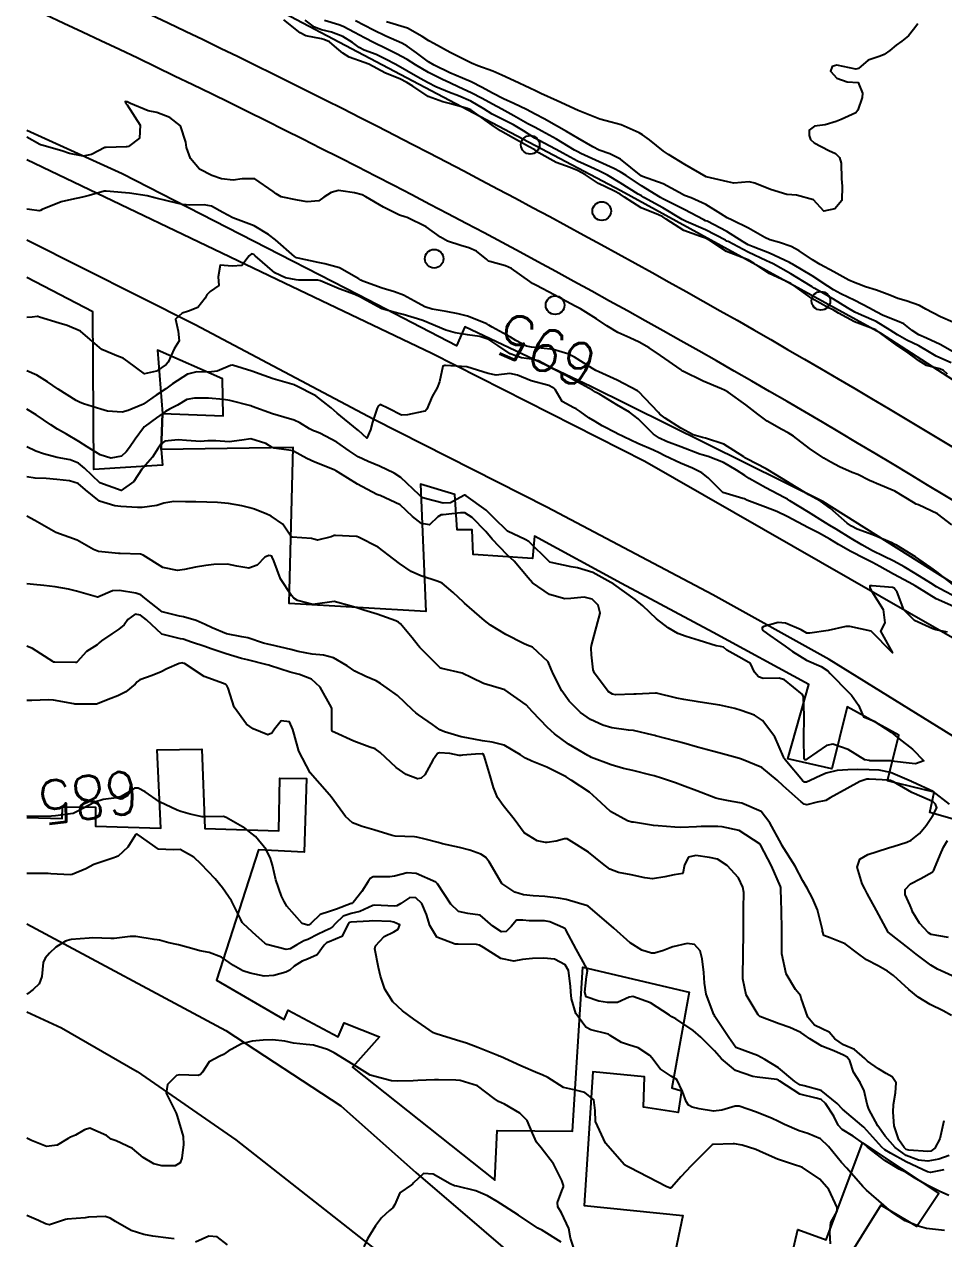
# Model space of a CAD drawing. Header units: metres. Extents: x 286371 to 293043, y 7462578 to 7466404.
# Drawn here: x 286381.7 to 286467.2, y 7466072.3 to 7466185.3 of the extents above; entities that cross this region are included whole.
import ezdxf
from ezdxf.enums import TextEntityAlignment as Align

# ---------------------------------------------------------------- set-up
doc = ezdxf.new("R2010")
doc.units = ezdxf.units.M
doc.header["$MEASUREMENT"] = 0
for name, color, linetype in [('Cotas', 45, 'Continuous'), ('Curvas de Nivel 1m', 11, 'Continuous'), ('Curvas de Nivel 5m', 15, 'Continuous'), ('Divisas', 45, 'Continuous'), ('Edificações', 30, 'Continuous'), ('Linha Férrea', 20, 'Continuous'), ('Postes', 20, 'Continuous'), ('Vias primárias', 230, 'Continuous')]:
    doc.layers.add(name, color=color, linetype=linetype)
doc.styles.add('Style-STANDARD', font='STANDARD.shx')

msp = doc.modelspace()

# ---------------------------------------------------------------- linework, layer by layer
at = {"layer": 'Curvas de Nivel 1m', "flags": 128}
for points, elevation in [([(286467.56, 7466152.74), (286467.17, 7466153.08), (286466.83, 7466153.21), (286465.61, 7466153.54), (286464.84, 7466154), (286463.77, 7466154.8), (286462.87, 7466155.4), (286460.89, 7466156.84), (286458.9, 7466157.58), (286457.42, 7466158.39), (286456.92, 7466158.7), (286456.49, 7466158.91), (286454.94, 7466159.76), (286453.26, 7466160.96), (286452.96, 7466161.17), (286452.58, 7466161.35), (286450.97, 7466162.08), (286449.57, 7466163.02), (286448.99, 7466163.36), (286448.44, 7466163.58), (286447, 7466164.14), (286445.52, 7466165.08), (286445.02, 7466165.37), (286444.57, 7466165.54), (286443.03, 7466166.09), (286441.38, 7466167.14), (286441.05, 7466167.36), (286440.66, 7466167.54), (286439.06, 7466168.2), (286437.5, 7466169.2), (286437.08, 7466169.48), (286436.5, 7466169.79), (286435.09, 7466170.46), (286433.88, 7466171.25), (286433.12, 7466171.68), (286432.45, 7466171.94), (286431.13, 7466172.41), (286429.54, 7466173.32), (286429.15, 7466173.58), (286428.58, 7466173.91), (286427.16, 7466174.66), (286425.96, 7466175.37), (286425.18, 7466175.88), (286423.55, 7466177.06), (286423.2, 7466177.31), (286422.88, 7466177.42), (286421.21, 7466177.89), (286420.61, 7466178.06), (286419.22, 7466178.56), (286417.79, 7466179.5), (286417.24, 7466179.86), (286416.58, 7466180.18), (286415.25, 7466180.72), (286413.71, 7466181.56), (286413.27, 7466181.72), (286411.88, 7466182.2), (286411.28, 7466182.58), (286410.73, 7466183.05), (286410.06, 7466183.62), (286409.52, 7466183.85), (286409.3, 7466183.9), (286407.84, 7466184.19), (286407.31, 7466184.47), (286405.81, 7466185.69)], 697), ([(286467.88, 7466153.77), (286466.85, 7466154.23), (286466.49, 7466154.39), (286465.88, 7466154.76), (286464.87, 7466155.36), (286463.78, 7466155.9), (286462.89, 7466156.38), (286462.21, 7466156.82), (286460.91, 7466157.62), (286459.56, 7466158.22), (286458.92, 7466158.49), (286458.24, 7466158.88), (286456.94, 7466159.69), (286455.16, 7466160.72), (286454.95, 7466160.84), (286454.8, 7466160.94), (286452.97, 7466162.06), (286451.32, 7466162.99), (286450.99, 7466163.15), (286450.71, 7466163.27), (286449, 7466164.08), (286447.13, 7466165.05), (286447.01, 7466165.11), (286446.88, 7466165.19), (286445.03, 7466166.14), (286443.22, 7466166.93), (286443.04, 7466167.01), (286442.86, 7466167.12), (286441.06, 7466168.18), (286439.29, 7466169.17), (286439.08, 7466169.3), (286438.77, 7466169.48), (286437.09, 7466170.51), (286435.92, 7466171.22), (286435.11, 7466171.65), (286434.38, 7466171.98), (286433.13, 7466172.55), (286431.76, 7466173.29), (286431.15, 7466173.63), (286430.49, 7466173.97), (286429.16, 7466174.66), (286428.09, 7466175.34), (286427.18, 7466175.9), (286426.13, 7466176.43), (286425.2, 7466176.91), (286424.42, 7466177.4), (286423.21, 7466178.11), (286422.04, 7466178.62), (286421.23, 7466178.91), (286419.95, 7466179.46), (286419.24, 7466179.82), (286418.5, 7466180.23), (286417.26, 7466180.94), (286416.23, 7466181.52), (286415.27, 7466182.03), (286414.38, 7466182.44), (286413.28, 7466182.86), (286412.8, 7466183.09), (286412.2, 7466183.58), (286411.3, 7466184.14), (286410.23, 7466184.54), (286409.31, 7466184.76), (286408.67, 7466184.99), (286407.79, 7466185.66)], 698), ([(286468.24, 7466154.72), (286466.87, 7466155.49), (286465.59, 7466156.06), (286464.89, 7466156.38), (286464.26, 7466156.79), (286463.5, 7466157.4), (286462.91, 7466157.66), (286461.56, 7466158.19), (286460.92, 7466158.52), (286460.29, 7466158.85), (286458.93, 7466159.57), (286457.62, 7466160.21), (286456.95, 7466160.58), (286456.43, 7466160.91), (286454.97, 7466161.88), (286453.12, 7466162.96), (286452.99, 7466163.03), (286452.84, 7466163.11), (286451, 7466163.99), (286449.47, 7466164.56), (286449.01, 7466164.75), (286448.53, 7466165.03), (286447.03, 7466165.99), (286445.18, 7466166.94), (286445.04, 7466167), (286444.89, 7466167.09), (286443.06, 7466168.05), (286441.31, 7466168.9), (286441.07, 7466169.02), (286440.86, 7466169.15), (286439.09, 7466170.23), (286437.64, 7466171.2), (286437.11, 7466171.53), (286436.49, 7466171.84), (286435.13, 7466172.47), (286433.42, 7466173.26), (286433.15, 7466173.4), (286432.84, 7466173.57), (286431.16, 7466174.57), (286429.81, 7466175.31), (286429.18, 7466175.65), (286428.51, 7466176.01), (286427.19, 7466176.74), (286426.08, 7466177.37), (286425.21, 7466177.85), (286424.27, 7466178.35), (286423.23, 7466178.89), (286422.09, 7466179.43), (286421.24, 7466179.83), (286420.56, 7466180.14), (286419.25, 7466180.77), (286418.06, 7466181.49), (286417.27, 7466181.99), (286416.29, 7466182.51), (286415.29, 7466183), (286414.2, 7466183.55), (286413.3, 7466184.01), (286412.39, 7466184.49), (286411.32, 7466185.06), (286410.93, 7466185.22), (286409.58, 7466185.62)], 699), ([(286464.79, 7466185.32), (286464.39, 7466184.79), (286463.92, 7466184.18), (286463.3, 7466183.68), (286462.78, 7466183.32), (286462.18, 7466182.82), (286461.66, 7466182.45), (286461.28, 7466182.29), (286460.18, 7466181.94), (286459.26, 7466181.14), (286459.02, 7466181.1), (286457.26, 7466181.45), (286456.83, 7466181.33), (286456.67, 7466180.9), (286457.24, 7466180.25), (286458.22, 7466179.9), (286459.24, 7466179.85), (286459.65, 7466178.86), (286459.61, 7466178.46), (286459.2, 7466177.28), (286459.03, 7466177.04), (286458.69, 7466176.87), (286457.65, 7466176.42), (286457.18, 7466176.23), (286456.18, 7466175.91), (286455.18, 7466175.79), (286454.68, 7466175.43), (286454.67, 7466174.93), (286454.79, 7466174.56), (286455.15, 7466174.23), (286456.52, 7466173.52), (286457.14, 7466173.25), (286457.51, 7466172.89), (286457.67, 7466172.34), (286457.69, 7466170.89), (286457.75, 7466170.22), (286457.73, 7466168.88), (286457.06, 7466168.09), (286456.04, 7466167.9), (286455.07, 7466168.93), (286453.5, 7466169.38), (286453.08, 7466169.4), (286452.6, 7466169.45), (286451.09, 7466169.89), (286449.61, 7466170.5), (286449.1, 7466170.6), (286447.66, 7466170.48), (286447.1, 7466170.6), (286445.1, 7466171.08), (286443.12, 7466172.23), (286441.59, 7466173.14), (286441.14, 7466173.46), (286439.81, 7466174.52), (286439.17, 7466174.99), (286438.87, 7466175.18), (286437.18, 7466175.9), (286436.26, 7466176.15), (286435.19, 7466176.44), (286433.2, 7466177.26), (286431.22, 7466178.16), (286429.7, 7466178.84), (286429.23, 7466179.08), (286428.69, 7466179.33), (286427.24, 7466180), (286426.08, 7466180.54), (286425.26, 7466180.89), (286423.84, 7466181.41), (286423.27, 7466181.64), (286422.84, 7466181.85), (286421.28, 7466182.63), (286419.75, 7466183.47), (286419.3, 7466183.71), (286418.67, 7466184.12), (286417.31, 7466184.89), (286415.36, 7466185.49)], 701), ([(286467.95, 7466138.73), (286466.63, 7466139.75), (286464.85, 7466140.57), (286464.64, 7466140.65), (286464.4, 7466140.79), (286462.66, 7466141.84), (286460.94, 7466142.57), (286460.67, 7466142.67), (286460.28, 7466142.85), (286459.21, 7466143.4), (286458.68, 7466143.58), (286457.49, 7466144.1), (286456.7, 7466144.53), (286456.03, 7466144.91), (286454.72, 7466145.81), (286453.23, 7466146.96), (286452.74, 7466147.28), (286452.13, 7466147.59), (286450.76, 7466148.36), (286449.9, 7466149.01), (286448.79, 7466149.88), (286447.13, 7466151.05), (286446.81, 7466151.24), (286446.52, 7466151.35), (286444.82, 7466152.06), (286442.92, 7466153.02), (286442.83, 7466153.07), (286442.77, 7466153.12), (286440.85, 7466154.46), (286439.79, 7466155.16), (286438.87, 7466155.7), (286437.98, 7466156.09), (286436.88, 7466156.59), (286435.85, 7466157.22), (286434.9, 7466157.87), (286433.39, 7466158.79), (286432.92, 7466159.04), (286432.49, 7466159.27), (286430.94, 7466160.11), (286429.31, 7466160.96), (286428.95, 7466161.15), (286428.69, 7466161.33), (286426.97, 7466162.54), (286426.42, 7466162.81), (286424.98, 7466163.2), (286424.85, 7466163.25), (286424.69, 7466163.39), (286423.74, 7466164.15), (286423.01, 7466164.48), (286422.27, 7466164.69), (286421.02, 7466165.09), (286420.38, 7466165.46), (286419.04, 7466166.44), (286417.27, 7466167.29), (286417.05, 7466167.36), (286416.57, 7466167.52), (286415.06, 7466168.26), (286413.43, 7466169.22), (286413.08, 7466169.4), (286412.37, 7466169.59), (286411.09, 7466169.79), (286410.89, 7466169.81), (286410.19, 7466169.62), (286409.51, 7466169.19), (286409.07, 7466168.86), (286407.97, 7466168.75), (286407.07, 7466168.9), (286405.54, 7466169.23), (286405.08, 7466169.49), (286404.82, 7466169.7), (286403.1, 7466170.88), (286401.94, 7466170.9), (286401.1, 7466170.76), (286400, 7466170.88), (286399.11, 7466171.19), (286397.96, 7466171.8), (286397.13, 7466172.78), (286396.75, 7466173.82), (286396.68, 7466174.3), (286396.2, 7466175.83), (286395.19, 7466176.61), (286393.99, 7466177.07), (286393.19, 7466177.2), (286391.55, 7466177.9), (286391.22, 7466178.05), (286391.04, 7466178.08), (286391.1, 7466177.91), (286391.21, 7466177.76), (286392.42, 7466175.89), (286392.36, 7466174.68), (286391.36, 7466173.9), (286391.18, 7466173.86), (286391.14, 7466173.86), (286389.26, 7466173.81), (286389.14, 7466173.79), (286387.92, 7466173.17), (286387.13, 7466172.99), (286385.86, 7466173.26), (286385.14, 7466173.5), (286383.28, 7466174.02), (286383.15, 7466174.06), (286383.09, 7466174.09), (286381.9, 7466174.77)], 696), ([(286468.51, 7466131.89), (286466.87, 7466132.75), (286466.53, 7466132.96), (286466.01, 7466133.29), (286464.54, 7466134.18), (286463.53, 7466134.8), (286462.56, 7466135.35), (286461.6, 7466135.8), (286460.58, 7466136.3), (286459.57, 7466136.86), (286458.59, 7466137.45), (286457.19, 7466138.31), (286456.61, 7466138.66), (286456.2, 7466138.91), (286454.63, 7466139.9), (286452.88, 7466140.96), (286452.65, 7466141.1), (286452.35, 7466141.27), (286450.66, 7466142.16), (286449.11, 7466143.02), (286448.68, 7466143.29), (286447.93, 7466143.79), (286446.7, 7466144.5), (286445.28, 7466145.08), (286444.72, 7466145.23), (286444.51, 7466145.29), (286442.73, 7466145.96), (286441.41, 7466146.46), (286440.74, 7466146.76), (286440.2, 7466147.15), (286438.76, 7466148.56), (286437.95, 7466149.19), (286436.78, 7466149.89), (286435.17, 7466150.86), (286434.8, 7466151.06), (286434.7, 7466151.13), (286434.52, 7466151.24), (286432.82, 7466152.18), (286432.11, 7466152.56), (286430.83, 7466153.23), (286430.7, 7466153.31), (286429.49, 7466153.97), (286428.85, 7466154.13), (286427.93, 7466154.26), (286426.85, 7466154.62), (286425.7, 7466155.38), (286424.87, 7466155.96), (286424.05, 7466156.23), (286422.88, 7466156.37), (286421.75, 7466156.58), (286420.88, 7466156.83), (286419.32, 7466157.48), (286418.9, 7466157.66), (286418.63, 7466157.76), (286416.91, 7466158.28), (286415.93, 7466158.51), (286414.92, 7466158.81), (286413.49, 7466159.57), (286412.94, 7466159.88), (286412.4, 7466160.13), (286410.95, 7466160.67), (286409.2, 7466161.4), (286408.96, 7466161.46), (286407.16, 7466161.47), (286406.96, 7466161.49), (286405.95, 7466161.68), (286404.97, 7466162.15), (286403.13, 7466163.72), (286403, 7466163.84), (286402.79, 7466163.93), (286402.59, 7466163.73), (286401.9, 7466162.82), (286400.98, 7466162.78), (286399.89, 7466162.86), (286399.68, 7466161.77), (286399.76, 7466160.96), (286398.94, 7466160.41), (286398.64, 7466160.09), (286398.48, 7466159.79), (286397.8, 7466158.92), (286396.92, 7466158.57), (286396.34, 7466158.4), (286395.72, 7466157.83), (286395.98, 7466156.73), (286396.06, 7466155.83), (286395.61, 7466155.09), (286395.03, 7466153.84), (286394.84, 7466153.62), (286393.96, 7466152.99), (286392.83, 7466152.77), (286391.29, 7466153.91), (286390.85, 7466154.21), (286390.41, 7466154.36), (286388.86, 7466155.03), (286387.79, 7466155.96), (286386.89, 7466156.71), (286385.63, 7466157.25), (286384.9, 7466157.47), (286383.06, 7466158.03), (286382.9, 7466158.08), (286382.86, 7466158.08), (286382.38, 7466158.04), (286381.9, 7466158)], 694), ([(286468.12, 7466131.11), (286466.51, 7466131.83), (286464.93, 7466132.78), (286464.53, 7466133.03), (286463.99, 7466133.34), (286462.54, 7466134.12), (286461.25, 7466134.83), (286460.56, 7466135.21), (286459.84, 7466135.58), (286458.57, 7466136.23), (286457.42, 7466136.89), (286456.59, 7466137.39), (286455.55, 7466137.97), (286454.61, 7466138.44), (286453.64, 7466138.95), (286452.62, 7466139.49), (286451.66, 7466139.94), (286450.63, 7466140.36), (286448.88, 7466141.02), (286448.65, 7466141.12), (286448.52, 7466141.15), (286446.65, 7466141.73), (286445.29, 7466143.08), (286444.69, 7466143.56), (286443.81, 7466143.98), (286442.7, 7466144.44), (286441.25, 7466145.14), (286440.72, 7466145.42), (286440.2, 7466145.67), (286438.73, 7466146.28), (286436.8, 7466147.2), (286436.74, 7466147.23), (286435.43, 7466147.91), (286434.76, 7466148.31), (286434.18, 7466148.66), (286433.38, 7466149.26), (286433.01, 7466149.5), (286432.78, 7466149.6), (286431.69, 7466150.18), (286431.05, 7466151.3), (286430.92, 7466151.42), (286430.81, 7466151.48), (286430.45, 7466151.67), (286428.82, 7466152.12), (286427.54, 7466152.64), (286426.83, 7466152.8), (286425.57, 7466152.64), (286424.82, 7466152.78), (286422.83, 7466153.42), (286420.84, 7466153.52), (286420.77, 7466153.52), (286420.61, 7466153.46), (286420.27, 7466152), (286420.07, 7466151.47), (286419.61, 7466150.65), (286419.12, 7466149.48), (286418.96, 7466149.29), (286418.77, 7466149.25), (286417.32, 7466148.95), (286416.76, 7466148.9), (286415.55, 7466149.53), (286414.78, 7466149.92), (286414.58, 7466149.75), (286414.49, 7466149.55), (286414.06, 7466148.25), (286413.86, 7466147.56), (286413.52, 7466146.77), (286412.74, 7466147.48), (286412.63, 7466147.58), (286410.77, 7466149.11), (286410.19, 7466149.61), (286408.79, 7466150.7), (286406.9, 7466151.66), (286406.8, 7466151.7), (286406.75, 7466151.72), (286404.82, 7466152.28), (286403.94, 7466152.6), (286402.83, 7466153.02), (286401.03, 7466153.56), (286400.84, 7466153.53), (286399.6, 7466153), (286398.83, 7466152.9), (286397.71, 7466152.93), (286396.83, 7466152.73), (286395.44, 7466151.84), (286394.81, 7466151.37), (286393.91, 7466150.76), (286392.79, 7466149.96), (286392.74, 7466149.93), (286392.6, 7466149.89), (286391.32, 7466149.36), (286390.77, 7466149.19), (286389.41, 7466149.3), (286388.78, 7466149.46), (286387.17, 7466149.97), (286386.79, 7466150.13), (286386.48, 7466150.29), (286384.8, 7466151.34), (286383.8, 7466152.02), (286382.82, 7466152.62), (286381.9, 7466153.05)], 693), ([(286467.54, 7466128.74), (286466.47, 7466128.96), (286466.2, 7466129.03), (286464.48, 7466129.83), (286463.5, 7466130.8), (286462.87, 7466132.45), (286462.6, 7466132.81), (286462.52, 7466132.87), (286462.44, 7466132.9), (286460.53, 7466133.03), (286460.32, 7466133.05), (286460.31, 7466132.85), (286460.52, 7466132.51), (286461.58, 7466130.83), (286461.71, 7466129.59), (286461.32, 7466128.83), (286462.43, 7466126.81), (286460.46, 7466128.84), (286458.47, 7466129.26), (286458.1, 7466129.25), (286456.46, 7466128.9), (286454.74, 7466128.65), (286454.46, 7466128.63), (286453.92, 7466128.94), (286452.47, 7466129.58), (286451.81, 7466129.64), (286450.47, 7466129.25), (286450.3, 7466129.16), (286450.31, 7466129), (286450.37, 7466128.9), (286450.46, 7466128.83), (286451.01, 7466128.43), (286452.44, 7466127.44), (286453.14, 7466126.95), (286454.42, 7466126.13), (286455.79, 7466125.54), (286456.41, 7466125.13), (286456.64, 7466124.9), (286458.38, 7466123.13), (286458.63, 7466122.87), (286459.28, 7466121.94), (286459.75, 7466120.85), (286460.34, 7466120.61), (286460.72, 7466120.46), (286462.32, 7466119.44), (286463.06, 7466118.8), (286464.29, 7466117.84), (286465.34, 7466116.77), (286464.57, 7466116.48), (286464.27, 7466116.51), (286462.33, 7466116.75), (286462.27, 7466116.76), (286460.33, 7466116.78), (286460.27, 7466116.79), (286459.86, 7466116.85), (286458.3, 7466117.82), (286456.88, 7466118.33), (286456.3, 7466118.19), (286454.48, 7466116.94), (286454.36, 7466116.87), (286454.28, 7466116.87), (286454.23, 7466116.95), (286454.17, 7466118.8), (286454.17, 7466118.94), (286454.21, 7466120.81), (286454.22, 7466120.94), (286454.14, 7466122.71), (286454.05, 7466122.94), (286452.39, 7466124.29), (286451.88, 7466124.46), (286450.4, 7466124.44), (286449.96, 7466124.57), (286449.6, 7466125.01), (286449.23, 7466125.83), (286448.42, 7466126.3), (286447.03, 7466127.06), (286446.72, 7466127.34), (286446.44, 7466127.4), (286446.04, 7466127.47), (286444.45, 7466127.97), (286443.25, 7466128.32), (286442.46, 7466128.62), (286441.56, 7466129.14), (286440.48, 7466129.97), (286439.21, 7466131.17), (286438.5, 7466131.77), (286436.52, 7466133.21), (286434.54, 7466134.28), (286433.11, 7466134.71), (286432.55, 7466134.81), (286430.67, 7466135.2), (286430.56, 7466135.23), (286430.48, 7466135.31), (286428.59, 7466137.15), (286428.26, 7466137.34), (286426.61, 7466138.13), (286425.35, 7466139.38), (286424.63, 7466140.08), (286422.76, 7466141.42), (286422.65, 7466141.48), (286422.6, 7466141.48), (286422.54, 7466141.43), (286421.32, 7466140.77), (286420.64, 7466140.74), (286418.96, 7466141.17), (286418.65, 7466141.27), (286418.38, 7466141.49), (286416.68, 7466143.11), (286416.06, 7466143.52), (286414.69, 7466144.16), (286413.65, 7466144.61), (286412.71, 7466145.04), (286411.88, 7466145.59), (286410.73, 7466146.4), (286409.14, 7466147.23), (286408.74, 7466147.38), (286408.56, 7466147.45), (286408.18, 7466147.64), (286407.29, 7466148.2), (286406.76, 7466148.44), (286405.81, 7466148.73), (286404.76, 7466149.04), (286402.87, 7466149.72), (286402.78, 7466149.76), (286402.73, 7466149.78), (286400.79, 7466150.27), (286400.18, 7466150.38), (286398.79, 7466150.49), (286397.49, 7466150.5), (286396.79, 7466150.37), (286395.9, 7466149.84), (286395.17, 7466149.46), (286394.78, 7466149.26), (286393.95, 7466148.68), (286392.89, 7466147.88), (286392.82, 7466147.82), (286392.75, 7466147.74), (286391.96, 7466146.67), (286391.43, 7466145.9), (286391.14, 7466145.49), (286390.71, 7466145.09), (286389.71, 7466144.93), (286388.71, 7466145.22), (286387.51, 7466145.96), (286386.73, 7466146.48), (286385.59, 7466147.14), (286384.75, 7466147.62), (286384.11, 7466148.01), (286382.77, 7466148.93), (286381.9, 7466149.48)], 692), ([(286467.75, 7466112.73), (286466.23, 7466113.93), (286464.34, 7466114.78), (286464.24, 7466114.81), (286464.19, 7466114.84), (286462.26, 7466115.69), (286461.2, 7466115.89), (286460.26, 7466115.93), (286459.17, 7466115.95), (286458.27, 7466115.93), (286457.27, 7466115.88), (286456.26, 7466115.62), (286455.77, 7466115.41), (286454.77, 7466114.94), (286454.42, 7466114.77), (286454.25, 7466114.79), (286454.05, 7466114.95), (286452.59, 7466116.66), (286452.34, 7466116.97), (286452.32, 7466117.01), (286452.29, 7466117.14), (286451.48, 7466118.99), (286450.34, 7466120.52), (286449.6, 7466121.02), (286448.35, 7466121.46), (286447.75, 7466121.65), (286446.36, 7466121.94), (286445.34, 7466122.1), (286444.36, 7466122.25), (286443.02, 7466122.46), (286442.37, 7466122.6), (286440.47, 7466123.05), (286440.37, 7466123.06), (286438.57, 7466122.98), (286438.37, 7466122.98), (286436.66, 7466122.92), (286436.37, 7466122.96), (286435.97, 7466123.22), (286434.72, 7466124.92), (286434.59, 7466125.24), (286434.42, 7466126.63), (286434.39, 7466127.25), (286434.39, 7466127.29), (286434.44, 7466127.48), (286434.8, 7466128.9), (286434.89, 7466129.24), (286435.22, 7466130.5), (286435.05, 7466131.24), (286434.5, 7466131.8), (286433.76, 7466132), (286432.5, 7466131.87), (286431.95, 7466131.84), (286430.51, 7466132.23), (286428.93, 7466133.33), (286428.54, 7466133.78), (286427.22, 7466135.35), (286426.57, 7466135.94), (286425.19, 7466137.39), (286424.6, 7466138.09), (286423.33, 7466139.41), (286422.63, 7466139.82), (286422.23, 7466139.83), (286420.63, 7466139.65), (286420.45, 7466139.64), (286420.13, 7466139.46), (286419.35, 7466138.73), (286418.61, 7466138.83), (286417.76, 7466139.5), (286416.64, 7466140.59), (286414.76, 7466141.43), (286414.65, 7466141.46), (286414.45, 7466141.55), (286412.67, 7466142.49), (286410.87, 7466143.6), (286410.69, 7466143.72), (286410.47, 7466143.83), (286408.7, 7466144.55), (286407.95, 7466144.89), (286406.71, 7466145.58), (286406.65, 7466145.6), (286406.28, 7466145.67), (286404.88, 7466145.86), (286404.72, 7466145.92), (286404.14, 7466146.28), (286402.73, 7466146.72), (286401.88, 7466146.58), (286400.72, 7466146.43), (286399.46, 7466146.52), (286398.73, 7466146.52), (286398.06, 7466146.48), (286396.73, 7466146.55), (286395.96, 7466146.62), (286394.73, 7466146.5), (286394.36, 7466146.23), (286394.11, 7466145.86), (286393.57, 7466145.01), (286392.7, 7466144.02), (286392.64, 7466143.95), (286392.6, 7466143.89), (286391.83, 7466142.74), (286390.66, 7466141.91), (286388.67, 7466142.62), (286387.27, 7466143.97), (286386.7, 7466144.46), (286385.92, 7466144.77), (286384.71, 7466144.99), (286383.43, 7466145.31), (286382.72, 7466145.56), (286381.9, 7466145.96)], 691), ([(286467.92, 7466093.07), (286467.14, 7466093.53), (286465.93, 7466094.11), (286464.82, 7466094.78), (286463.95, 7466095.49), (286462.53, 7466096.82), (286461.98, 7466097.22), (286461.11, 7466097.71), (286460, 7466098.27), (286459.17, 7466098.87), (286458.02, 7466099.74), (286456.62, 7466100.31), (286456.03, 7466100.54), (286455.93, 7466100.92), (286455.91, 7466101.05), (286455.44, 7466102.92), (286455, 7466104.01), (286454.49, 7466104.94), (286454.1, 7466105.62), (286453.37, 7466106.96), (286452.15, 7466108.94), (286452.13, 7466108.97), (286452.1, 7466109.03), (286451.01, 7466110.99), (286450.21, 7466112.06), (286448.41, 7466112.84), (286448.22, 7466112.87), (286447.18, 7466113.05), (286446.23, 7466113.23), (286445.99, 7466113.3), (286444.24, 7466113.97), (286442.89, 7466114.47), (286442.25, 7466114.71), (286441.02, 7466115.14), (286440.26, 7466115.36), (286439.99, 7466115.43), (286438.26, 7466115.86), (286437.4, 7466116.07), (286436.27, 7466116.39), (286434.44, 7466117.08), (286434.28, 7466117.16), (286434.1, 7466117.25), (286432.3, 7466118.33), (286430.98, 7466119.29), (286430.32, 7466119.86), (286428.94, 7466121.33), (286428.35, 7466121.99), (286426.37, 7466123.36), (286424.38, 7466123.97), (286423.3, 7466124.5), (286422.4, 7466124.91), (286420.5, 7466125.35), (286420.4, 7466125.38), (286420.31, 7466125.46), (286418.44, 7466127.31), (286418.29, 7466127.49), (286417.74, 7466128.21), (286416.66, 7466129.51), (286416.48, 7466129.65), (286416.22, 7466129.78), (286414.49, 7466130.4), (286413.26, 7466130.79), (286412.5, 7466131.02), (286412.06, 7466131.15), (286410.5, 7466131.6), (286408.5, 7466131.31), (286407.07, 7466131.67), (286406.73, 7466131.9), (286406.51, 7466132.13), (286405.48, 7466133.69), (286404.88, 7466135.38), (286404.72, 7466135.7), (286404.65, 7466135.79), (286404.57, 7466135.83), (286404.42, 7466135.86), (286404.04, 7466135.71), (286403.33, 7466134.95), (286402.55, 7466134.69), (286401.43, 7466134.87), (286400.55, 7466135.05), (286399.3, 7466135.03), (286398.55, 7466134.94), (286397.57, 7466134.79), (286396.55, 7466134.57), (286395.9, 7466134.48), (286394.55, 7466134.74), (286392.7, 7466135.88), (286392.57, 7466135.96), (286392.47, 7466135.98), (286390.57, 7466136.05), (286390.43, 7466136.05), (286388.57, 7466136.24), (286388.09, 7466136.43), (286386.58, 7466137.3), (286384.6, 7466138), (286382.62, 7466139.12), (286381.9, 7466139.53)], 689), ([(286467.22, 7466083.29), (286467.08, 7466082.74), (286466.85, 7466081.63), (286466.38, 7466080.75), (286466, 7466080.48), (286465.72, 7466080.43), (286463.96, 7466080.56), (286463.72, 7466080.63), (286463.51, 7466080.8), (286463.03, 7466081.51), (286462.59, 7466082.81), (286462.48, 7466084.11), (286462.54, 7466084.81), (286462.72, 7466085.9), (286462.76, 7466086.81), (286462.4, 7466087.38), (286461.84, 7466087.7), (286461.12, 7466088.12), (286460.12, 7466088.85), (286459.97, 7466088.96), (286459.86, 7466089.08), (286458.91, 7466089.91), (286457.88, 7466090.36), (286457.06, 7466090.9), (286456.53, 7466091.54), (286455.9, 7466091.86), (286455.18, 7466092.2), (286454.55, 7466092.93), (286453.94, 7466094.7), (286453.86, 7466094.95), (286453.42, 7466095.49), (286452.53, 7466096.97), (286452.14, 7466098.83), (286452.14, 7466098.97), (286452.15, 7466100.86), (286452.14, 7466100.97), (286452.1, 7466102.93), (286452.1, 7466102.97), (286452.07, 7466103.67), (286452.03, 7466104.98), (286452, 7466105.07), (286451.18, 7466106.99), (286450.15, 7466108.95), (286450.11, 7466109.01), (286448.18, 7466110.28), (286446.6, 7466110.64), (286446.19, 7466110.66), (286444.62, 7466110.65), (286444.19, 7466110.63), (286442.73, 7466110.58), (286442.19, 7466110.59), (286440.62, 7466110.71), (286440.19, 7466110.76), (286438.33, 7466111.05), (286438.19, 7466111.07), (286437.77, 7466111.19), (286436.21, 7466112.06), (286434.92, 7466113.23), (286434.23, 7466113.85), (286432.54, 7466114.98), (286432.25, 7466115.17), (286432.07, 7466115.28), (286430.27, 7466116.18), (286428.87, 7466116.73), (286428.28, 7466117.01), (286427.83, 7466117.34), (286426.3, 7466118.22), (286425.18, 7466118.5), (286424.3, 7466118.63), (286422.82, 7466118.9), (286422.31, 7466119), (286420.74, 7466119.45), (286420.32, 7466119.65), (286419.63, 7466120.16), (286418.34, 7466121.06), (286418.07, 7466121.22), (286417.76, 7466121.5), (286416.37, 7466122.83), (286415.41, 7466123.53), (286414.8, 7466123.96), (286414.39, 7466124.2), (286413.44, 7466124.6), (286412.41, 7466125.12), (286411.7, 7466125.6), (286410.43, 7466126.35), (286409.48, 7466126.58), (286408.43, 7466126.7), (286407.15, 7466126.95), (286406.44, 7466127.13), (286404.59, 7466127.56), (286404.44, 7466127.59), (286403.92, 7466127.71), (286402.45, 7466128.2), (286401.89, 7466128.3), (286400.46, 7466128.59), (286399.12, 7466129.13), (286398.47, 7466129.45), (286397.63, 7466129.81), (286396.48, 7466130.17), (286396.09, 7466130.22), (286394.49, 7466130.62), (286392.87, 7466131.88), (286392.51, 7466132.19), (286392.03, 7466132.37), (286390.51, 7466132.62), (286389.86, 7466132.58), (286388.5, 7466131.99), (286388.45, 7466132), (286386.51, 7466132.55), (286385.78, 7466132.72), (286384.52, 7466132.94), (286383.47, 7466133.07), (286382.52, 7466133.16), (286381.9, 7466133.22)], 688), ([(286467.71, 7466080.07), (286466.73, 7466079.73), (286465.71, 7466079.54), (286464.84, 7466079.64), (286463.71, 7466080.08), (286462.68, 7466080.81), (286461.74, 7466081.86), (286461.07, 7466082.83), (286460.24, 7466084.39), (286460.08, 7466084.85), (286459.81, 7466086.09), (286459.41, 7466086.86), (286458.79, 7466087.82), (286458.45, 7466088.88), (286458.2, 7466089.22), (286457.86, 7466089.4), (286456.97, 7466089.8), (286455.87, 7466090.24), (286454.74, 7466090.93), (286454.23, 7466091.28), (286453.89, 7466091.49), (286452.88, 7466091.98), (286451.9, 7466092.3), (286450.1, 7466093), (286449.92, 7466093.15), (286448.81, 7466095.02), (286448.52, 7466096.48), (286448.52, 7466097.03), (286448.54, 7466098.48), (286448.55, 7466099.03), (286448.56, 7466100.49), (286448.56, 7466101.03), (286448.57, 7466102.51), (286448.58, 7466103.03), (286448.59, 7466104.52), (286448.51, 7466105.03), (286448.11, 7466105.88), (286447.04, 7466107.05), (286446.14, 7466107.62), (286445.42, 7466107.79), (286444.15, 7466107.95), (286443.44, 7466107.81), (286443.09, 7466107.11), (286442.94, 7466106.29), (286442.12, 7466106.16), (286441.26, 7466105.99), (286440.11, 7466105.79), (286439.38, 7466105.9), (286438.12, 7466106.18), (286436.95, 7466106.37), (286436.13, 7466106.68), (286435.44, 7466107.22), (286434.15, 7466108.27), (286432.58, 7466109.27), (286432.17, 7466109.51), (286431.93, 7466109.52), (286431.13, 7466109.29), (286430.29, 7466109.18), (286430.16, 7466109.18), (286429.38, 7466109.32), (286428.17, 7466110.06), (286427.23, 7466111.35), (286426.21, 7466112.6), (286425.67, 7466113.37), (286425.32, 7466114.3), (286425.01, 7466115.38), (286424.44, 7466117.24), (286424.36, 7466117.39), (286424.28, 7466117.42), (286424.26, 7466117.42), (286423.64, 7466117.4), (286422.43, 7466117.28), (286422.28, 7466117.26), (286422.1, 7466117.25), (286421.25, 7466117.44), (286420.28, 7466117.51), (286420.1, 7466117.46), (286419.65, 7466116.84), (286418.91, 7466115.48), (286418.57, 7466115.17), (286418.25, 7466115.1), (286417.19, 7466115.51), (286416.26, 7466116.16), (286414.76, 7466117.55), (286414.29, 7466117.87), (286413.8, 7466118.05), (286412.3, 7466118.59), (286410.54, 7466119.39), (286410.32, 7466119.51), (286410.27, 7466119.62), (286410.27, 7466119.67), (286410.27, 7466121.62), (286410.24, 7466121.73), (286409.17, 7466123.63), (286408.39, 7466124.36), (286407.27, 7466124.8), (286406.4, 7466125), (286404.48, 7466125.64), (286404.41, 7466125.66), (286404.25, 7466125.71), (286402.42, 7466126.17), (286401.87, 7466126.29), (286400.43, 7466126.71), (286399.03, 7466127.19), (286398.44, 7466127.39), (286397.2, 7466127.81), (286396.45, 7466128.07), (286396.18, 7466128.1), (286394.45, 7466128.55), (286393.02, 7466129.88), (286392.48, 7466130.33), (286391.96, 7466130.42), (286391.29, 7466129.9), (286390.94, 7466129.43), (286390.46, 7466129), (286389.8, 7466128.58), (286388.84, 7466127.94), (286388.63, 7466127.75), (286388.44, 7466127.56), (286387.45, 7466126.94), (286386.58, 7466125.97), (286386.47, 7466125.91), (286386.41, 7466125.9), (286384.49, 7466125.93), (286384.41, 7466125.94), (286384.3, 7466126.01), (286382.43, 7466127.22), (286381.9, 7466127.42)], 687), ([(286467.22, 7466078.74), (286465.97, 7466078.48), (286465.69, 7466078.56), (286465.22, 7466078.77), (286463.7, 7466079.48), (286462.24, 7466080.29), (286461.72, 7466080.6), (286461.45, 7466080.83), (286459.76, 7466082.7), (286459.59, 7466082.86), (286457.79, 7466084.38), (286457.29, 7466084.89), (286455.81, 7466086.1), (286454.22, 7466086.53), (286453.82, 7466086.64), (286453.36, 7466086.95), (286451.84, 7466088.23), (286450.56, 7466088.99), (286449.86, 7466089.35), (286449.28, 7466089.59), (286447.87, 7466090.11), (286447.22, 7466091.04), (286445.91, 7466093), (286445.87, 7466093.07), (286445.8, 7466093.18), (286445.09, 7466095.08), (286444.95, 7466096.09), (286444.89, 7466097.08), (286444.73, 7466098.34), (286444.53, 7466099.09), (286444.01, 7466099.68), (286443.33, 7466099.79), (286442.01, 7466099.47), (286441.76, 7466099.38), (286441.12, 7466099.14), (286440.28, 7466098.87), (286440, 7466098.87), (286439.11, 7466099.17), (286438.01, 7466099.83), (286436.49, 7466101.21), (286436.05, 7466101.61), (286434.13, 7466103.24), (286434.07, 7466103.27), (286434.04, 7466103.28), (286432.08, 7466103.86), (286431.37, 7466104), (286430.09, 7466104.16), (286428.99, 7466104.22), (286428.09, 7466104.3), (286427.3, 7466104.56), (286426.1, 7466105.37), (286424.92, 7466107.39), (286424.57, 7466107.82), (286424.14, 7466108.08), (286423.12, 7466108.45), (286422.15, 7466108.71), (286420.57, 7466109.05), (286420.16, 7466109.16), (286418.96, 7466109.48), (286418.17, 7466109.66), (286417.97, 7466109.69), (286416.17, 7466109.77), (286415.87, 7466109.83), (286414.18, 7466110.35), (286413.09, 7466110.66), (286412.19, 7466111.01), (286411.53, 7466111.59), (286410.22, 7466113.42), (286410.06, 7466113.62), (286408.25, 7466115.64), (286407.21, 7466117.66), (286406.75, 7466119.24), (286406.65, 7466119.67), (286406.33, 7466120.4), (286405.54, 7466120.48), (286404.92, 7466119.7), (286404.68, 7466119.34), (286404.32, 7466119.19), (286402.94, 7466119.73), (286402.33, 7466120.19), (286401.17, 7466121.75), (286400.63, 7466123.52), (286400.51, 7466123.76), (286400.39, 7466123.87), (286400.2, 7466123.95), (286398.4, 7466124.61), (286396.56, 7466125.82), (286396.41, 7466125.86), (286396.37, 7466125.87), (286396.06, 7466125.83), (286394.93, 7466125.32), (286394.4, 7466125.05), (286393.56, 7466124.71), (286392.39, 7466124.29), (286392.17, 7466124.1), (286391.98, 7466123.89), (286391.1, 7466123.18), (286390.37, 7466122.82), (286389.72, 7466122.56), (286388.36, 7466122.04), (286388.27, 7466122.03), (286386.36, 7466122.05), (286386.27, 7466122.06), (286384.36, 7466122.41), (286383.92, 7466122.45), (286382.36, 7466122.38), (286381.9, 7466122.39)], 686), ([(286467.27, 7466073.08), (286465.61, 7466073.29), (286464.93, 7466073.46), (286463.62, 7466074), (286462.37, 7466074.81), (286461.64, 7466075.44), (286460, 7466076.85), (286459.67, 7466077.18), (286458.17, 7466078.88), (286457.7, 7466079.43), (286456.49, 7466080.9), (286455.74, 7466081.61), (286454.56, 7466082.12), (286453.76, 7466082.37), (286452.4, 7466082.96), (286451.77, 7466083.26), (286451.25, 7466083.5), (286449.78, 7466084.1), (286448.17, 7466084.64), (286447.79, 7466084.65), (286446.56, 7466084.27), (286445.78, 7466084.19), (286444.46, 7466084.41), (286443.79, 7466084.56), (286443.44, 7466084.75), (286443.24, 7466085.1), (286442.89, 7466086.03), (286442.36, 7466087.12), (286441.83, 7466087.44), (286440.82, 7466088.13), (286440.04, 7466089.15), (286439.86, 7466089.37), (286438.77, 7466090.08), (286437.87, 7466090.37), (286437.23, 7466090.56), (286436.15, 7466091.22), (286436, 7466091.34), (286435.89, 7466091.38), (286434.38, 7466091.74), (286433.9, 7466092.01), (286432.97, 7466093.27), (286432.58, 7466094.63), (286432.51, 7466095.28), (286432.48, 7466095.8), (286432.3, 7466097.28), (286431.98, 7466097.79), (286430.98, 7466098.32), (286430, 7466098.43), (286428.93, 7466098.4), (286428, 7466098.28), (286427.21, 7466098.14), (286426, 7466098.38), (286424.39, 7466099.4), (286424.02, 7466099.63), (286423.74, 7466099.69), (286422.02, 7466099.71), (286421.74, 7466099.72), (286420.03, 7466100.38), (286419.39, 7466101.47), (286419.07, 7466102.47), (286418.64, 7466103.49), (286418.08, 7466104.03), (286417.53, 7466104.05), (286416.7, 7466103.51), (286416.31, 7466103.28), (286416.07, 7466103.26), (286414.26, 7466103.36), (286414.07, 7466103.31), (286412.86, 7466102.77), (286412.06, 7466102.58), (286411.33, 7466102.32), (286410.57, 7466101.61), (286410.33, 7466101.32), (286410.04, 7466101.15), (286409.01, 7466100.65), (286408.02, 7466100.16), (286407.65, 7466100.02), (286407.02, 7466099.66), (286406.39, 7466099.29), (286406.01, 7466099.23), (286404.21, 7466099.7), (286404.02, 7466099.8), (286403.23, 7466100.51), (286402.04, 7466101.6), (286401.93, 7466101.74), (286401.79, 7466102), (286400.92, 7466103.75), (286400.09, 7466104.97), (286399.4, 7466105.78), (286398.12, 7466107.15), (286397.43, 7466107.81), (286396.15, 7466108.53), (286395.5, 7466108.48), (286394.15, 7466108.56), (286392.25, 7466109.88), (286392.17, 7466109.94), (286392.11, 7466109.95), (286392, 7466109.89), (286391.3, 7466108.75), (286390.38, 7466107.91), (286390.14, 7466107.8), (286389.97, 7466107.75), (286388.13, 7466107.12), (286387.38, 7466106.71), (286386.12, 7466106.2), (286385.92, 7466106.18), (286384.12, 7466106.27), (286383.86, 7466106.28), (286382.12, 7466106.3), (286381.9, 7466106.28)], 684), ([(286467.64, 7466100.35), (286466.03, 7466100.63), (286465.77, 7466100.77), (286464.93, 7466101.66), (286464.27, 7466102.79), (286464.22, 7466102.94), (286464.07, 7466103.3), (286463.62, 7466104.33), (286463.6, 7466104.79), (286464.1, 7466105.34), (286465.06, 7466105.82), (286466.12, 7466106.41), (286466.27, 7466106.6), (286466.34, 7466106.75), (286466.87, 7466108.02), (286467.17, 7466108.74), (286467.54, 7466109.36)], 691), ([(286456.65, 7466071.84), (286456.61, 7466072.9), (286456.69, 7466073.83), (286457.29, 7466074.89), (286457.29, 7466075.24), (286456.51, 7466076.9), (286455.68, 7466077.87), (286454.05, 7466078.94), (286453.71, 7466079.08), (286453.51, 7466079.14), (286451.72, 7466079.71), (286450.41, 7466080.31), (286449.73, 7466080.62), (286448.44, 7466081.02), (286447.74, 7466081.16), (286447.61, 7466081.16), (286445.73, 7466081.08), (286445.67, 7466081.07), (286443.7, 7466079.1), (286442.74, 7466078.07), (286441.89, 7466077.13), (286441.76, 7466077.04), (286441.67, 7466077.05), (286441.45, 7466077.14), (286439.69, 7466078.05), (286437.95, 7466078.94), (286437.7, 7466079.07), (286437.51, 7466079.2), (286435.73, 7466081.22), (286434.79, 7466083.24), (286434.78, 7466084.24), (286434.66, 7466085.24), (286433.8, 7466085.93), (286432.94, 7466086.13), (286431.81, 7466086.4), (286430.36, 7466087.31), (286429.83, 7466087.58), (286429.42, 7466087.73), (286427.84, 7466088.4), (286425.96, 7466089.27), (286425.85, 7466089.31), (286425.7, 7466089.38), (286423.86, 7466090.12), (286422.8, 7466090.5), (286421.88, 7466090.78), (286419.99, 7466091.37), (286419.89, 7466091.4), (286419.73, 7466091.47), (286417.91, 7466092.73), (286416.84, 7466093.51), (286415.94, 7466094.37), (286415.19, 7466095.54), (286414.79, 7466096.73), (286414.61, 7466097.55), (286414.28, 7466099.28), (286414.32, 7466099.55), (286415.13, 7466100.43), (286416.03, 7466100.87), (286416.45, 7466101.1), (286416.59, 7466101.52), (286416.05, 7466101.78), (286415.75, 7466101.82), (286414.05, 7466101.89), (286413.73, 7466101.87), (286412.05, 7466101.77), (286411.91, 7466101.73), (286411.8, 7466101.59), (286411.2, 7466100.42), (286410.02, 7466099.94), (286409.78, 7466099.85), (286409.55, 7466099.62), (286408.91, 7466098.72), (286407.99, 7466098.31), (286407.51, 7466098.14), (286406.77, 7466097.66), (286406.35, 7466097.3), (286405.98, 7466097.12), (286404.87, 7466096.8), (286403.97, 7466096.75), (286402.68, 7466097.02), (286401.98, 7466097.23), (286401.11, 7466097.75), (286400, 7466098.5), (286398.85, 7466098.93), (286398, 7466099.11), (286397.45, 7466099.25), (286396.01, 7466099.65), (286395.86, 7466099.68), (286395.11, 7466099.84), (286394.23, 7466100.08), (286394.02, 7466100.11), (286393.74, 7466100.14), (286392.02, 7466100.43), (286391.51, 7466100.42), (286390.02, 7466100.26), (286389.7, 7466100.25), (286388.02, 7466100.31), (286387.69, 7466100.29), (286386.02, 7466100.14), (286385.88, 7466100.12), (286385.5, 7466099.99), (286384.58, 7466099.43), (286384, 7466098.89), (286383.59, 7466098.42), (286383.4, 7466098.02), (286383.29, 7466096.7), (286383.03, 7466096.03), (286382.47, 7466095.51), (286381.94, 7466095.1), (286381.9, 7466095.08)], 683), ([(286432.84, 7466071.27), (286432.48, 7466072.39), (286432.31, 7466073.27), (286431.64, 7466074.72), (286431.31, 7466075.29), (286431.25, 7466075.7), (286431.67, 7466076.79), (286431.82, 7466077.14), (286431.82, 7466077.28), (286431.68, 7466077.74), (286430.88, 7466079.3), (286429.73, 7466080.77), (286429.31, 7466081.32), (286428.93, 7466082.14), (286428.43, 7466083.33), (286427.77, 7466084), (286426.32, 7466084.83), (286425.79, 7466085.1), (286425.36, 7466085.38), (286423.81, 7466086.55), (286422.21, 7466087.04), (286421.82, 7466087.06), (286420.18, 7466087.1), (286419.82, 7466087.09), (286418.28, 7466087.03), (286417.82, 7466087.02), (286416.36, 7466086.98), (286415.82, 7466087.02), (286413.83, 7466087.55), (286411.85, 7466088.78), (286410.5, 7466089.6), (286409.87, 7466089.93), (286408.56, 7466090.32), (286407.88, 7466090.38), (286406.71, 7466090.5), (286405.88, 7466090.69), (286404.76, 7466090.81), (286403.88, 7466090.79), (286402.86, 7466090.7), (286401.87, 7466090.46), (286400.61, 7466089.76), (286400.18, 7466089.45), (286399.86, 7466089.31), (286398.85, 7466088.79), (286398.22, 7466087.8), (286398.05, 7466087.59), (286397.83, 7466087.52), (286396.1, 7466087.56), (286395.83, 7466087.49), (286394.98, 7466086.68), (286394.85, 7466085.85), (286395.78, 7466084), (286395.85, 7466083.83), (286395.89, 7466083.72), (286396.44, 7466081.82), (286396.47, 7466081.09), (286396.3, 7466079.83), (286396.15, 7466079.39), (286395.7, 7466079.1), (286394.44, 7466079.12), (286393.71, 7466079.3), (286392.72, 7466079.88), (286391.73, 7466080.71), (286390.21, 7466081.44), (286389.74, 7466081.6), (286389.29, 7466081.93), (286387.75, 7466082.62), (286387.26, 7466082.45), (286386.42, 7466081.97), (286385.94, 7466081.78), (286385.74, 7466081.66), (286384.71, 7466081.02), (286383.73, 7466080.89), (286382.31, 7466081.46), (286381.9, 7466081.67)], 682), ([(286431.59, 7466072.01), (286429.77, 7466073.16), (286429.61, 7466073.21), (286429.43, 7466073.32), (286427.63, 7466074.53), (286426.34, 7466075.36), (286425.65, 7466075.79), (286424.75, 7466076.3), (286423.66, 7466076.78), (286421.89, 7466077.21), (286421.67, 7466077.26), (286421.29, 7466077.44), (286419.69, 7466078.34), (286418.79, 7466078.38), (286417.83, 7466077.49), (286417.76, 7466077.4), (286417.67, 7466077.34), (286416.58, 7466076.59), (286416.14, 7466075.52), (286415.95, 7466075.2), (286415.64, 7466074.94), (286414.89, 7466074.27), (286414.34, 7466073.54), (286413.6, 7466072.33), (286413.25, 7466071.57)], 681), ([(286395.59, 7466072.33), (286395.06, 7466072.38), (286393.6, 7466072.56), (286392.76, 7466072.73), (286391.61, 7466073.08), (286390.14, 7466073.92), (286389.63, 7466074.24), (286389.18, 7466074.39), (286387.63, 7466074.32), (286387.31, 7466074.28), (286385.63, 7466074.14), (286385.5, 7466074.12), (286385.1, 7466073.99), (286383.99, 7466073.63), (286383.62, 7466073.72), (286382.98, 7466074.02), (286381.9, 7466074.48)], 681), ([(286400.57, 7466071.76), (286399.59, 7466072.5), (286398.82, 7466072.56), (286397.59, 7466072)], 681)]:
    msp.add_lwpolyline(points, dxfattribs=dict(at, elevation=elevation))
at = {"layer": 'Curvas de Nivel 5m', "flags": 128}
for points, elevation in [([(286468.06, 7466157.57), (286466.91, 7466158.06), (286465.53, 7466158.77), (286464.93, 7466159.1), (286463.69, 7466159.56), (286462.94, 7466159.75), (286462.19, 7466160.07), (286460.95, 7466160.54), (286459.92, 7466160.86), (286459.22, 7466161.13), (286458.96, 7466161.21), (286458.37, 7466161.48), (286456.97, 7466162.23), (286455.71, 7466162.92), (286454.99, 7466163.36), (286453.75, 7466164.2), (286453.01, 7466164.6), (286451.93, 7466164.98), (286451.02, 7466165.23), (286450.57, 7466165.45), (286449.03, 7466166.3), (286447.5, 7466167.05), (286447.05, 7466167.27), (286446.47, 7466167.65), (286445.07, 7466168.5), (286443.69, 7466169.11), (286443.08, 7466169.34), (286442.58, 7466169.62), (286441.09, 7466170.42), (286439.17, 7466171.1), (286439.1, 7466171.14), (286439.05, 7466171.18), (286437.13, 7466172.71), (286436.14, 7466173.22), (286435.15, 7466173.55), (286434.54, 7466173.86), (286433.16, 7466174.66), (286432.11, 7466175.28), (286431.18, 7466175.82), (286430.02, 7466176.48), (286429.2, 7466176.92), (286428.38, 7466177.34), (286427.21, 7466177.89), (286426.25, 7466178.34), (286425.23, 7466178.87), (286424.24, 7466179.4), (286423.24, 7466179.9), (286422.43, 7466180.25), (286421.25, 7466180.75), (286419.78, 7466181.47), (286419.27, 7466181.77), (286418.16, 7466182.61), (286417.29, 7466183.24), (286416.79, 7466183.51), (286415.3, 7466184.17), (286414.14, 7466184.73), (286413.32, 7466185.15), (286412.46, 7466185.58)], 700), ([(286468.18, 7466133.08), (286466.55, 7466134.35), (286465.99, 7466134.76), (286464.57, 7466135.74), (286462.8, 7466136.81), (286462.59, 7466136.93), (286462.37, 7466137.03), (286460.6, 7466137.8), (286459.16, 7466138.31), (286458.61, 7466138.59), (286458.22, 7466138.88), (286456.63, 7466140.28), (286455.72, 7466140.92), (286454.65, 7466141.51), (286453.32, 7466142.3), (286452.67, 7466142.7), (286452.25, 7466142.97), (286450.69, 7466143.93), (286448.87, 7466144.86), (286448.7, 7466144.95), (286448.59, 7466145.03), (286446.73, 7466146.21), (286445.04, 7466146.78), (286444.74, 7466146.84), (286443.88, 7466147.1), (286442.75, 7466147.7), (286441.27, 7466148.63), (286440.77, 7466149.02), (286440.65, 7466149.15), (286438.8, 7466151.1), (286438.71, 7466151.18), (286436.82, 7466152.18), (286435.12, 7466152.94), (286434.83, 7466153.07), (286434.53, 7466153.24), (286432.85, 7466154.32), (286432.21, 7466154.63), (286430.86, 7466155.02), (286430.62, 7466155.06), (286428.86, 7466155.25), (286428.37, 7466155.34), (286427.39, 7466155.87), (286426.88, 7466156.17), (286425.19, 7466157.09), (286424.89, 7466157.27), (286424.68, 7466157.4), (286422.9, 7466158.12), (286422.01, 7466158.34), (286420.91, 7466158.54), (286419.6, 7466158.78), (286418.92, 7466159), (286417.95, 7466159.5), (286416.94, 7466160.07), (286416.1, 7466160.38), (286414.95, 7466160.71), (286413.15, 7466161.38), (286412.96, 7466161.47), (286412.78, 7466161.58), (286410.98, 7466162.62), (286409.61, 7466163), (286408.99, 7466163.12), (286407.14, 7466163.52), (286406.99, 7466163.55), (286406.79, 7466163.67), (286405.02, 7466165.21), (286404.39, 7466165.7), (286403.04, 7466166.51), (286401.8, 7466166.99), (286401.05, 7466167.27), (286400.12, 7466167.77), (286399.06, 7466168.35), (286398.4, 7466168.46), (286397.06, 7466168.43), (286396.38, 7466168.51), (286395.07, 7466168.8), (286393.8, 7466169.14), (286393.08, 7466169.31), (286391.43, 7466169.55), (286391.08, 7466169.58), (286389.28, 7466169.74), (286389.08, 7466169.73), (286387.68, 7466169.35), (286387.07, 7466169.19), (286386.05, 7466168.97), (286385.07, 7466168.75), (286383.32, 7466168.03), (286383.15, 7466167.94), (286383.05, 7466167.92), (286382.15, 7466168.05), (286381.9, 7466168.08)], 695), ([(286467.97, 7466096.77), (286466.63, 7466097.4), (286465.99, 7466097.76), (286464.64, 7466098.78), (286464.01, 7466099.3), (286462.03, 7466100.82), (286460.95, 7466102.84), (286460.09, 7466104.44), (286459.86, 7466104.86), (286459.62, 7466105.34), (286459.16, 7466106.87), (286459.39, 7466107.61), (286460.14, 7466108.06), (286461.97, 7466108.64), (286462.15, 7466108.7), (286462.5, 7466108.81), (286463.76, 7466109.19), (286464.16, 7466109.38), (286464.94, 7466110), (286465.56, 7466110.76), (286465.81, 7466111.14), (286466.2, 7466111.67), (286466.55, 7466112.41), (286466.44, 7466112.75), (286466.22, 7466112.96), (286465.87, 7466113.11), (286464.23, 7466113.81), (286462.52, 7466114.81), (286462.25, 7466114.95), (286462.08, 7466114.98), (286460.25, 7466115.06), (286460.05, 7466115.05), (286459.38, 7466114.86), (286458.23, 7466114.2), (286456.64, 7466113.32), (286456.22, 7466113.08), (286456.09, 7466113.04), (286455.43, 7466112.93), (286454.47, 7466112.68), (286454.21, 7466112.74), (286453.93, 7466112.95), (286452.25, 7466114.45), (286451.7, 7466114.98), (286450.27, 7466116.14), (286448.39, 7466116.93), (286448.28, 7466116.95), (286447.98, 7466117.04), (286446.29, 7466117.5), (286445.7, 7466117.67), (286444.3, 7466118.05), (286443.01, 7466118.41), (286442.31, 7466118.6), (286440.37, 7466119.1), (286440.31, 7466119.12), (286440.15, 7466119.16), (286438.32, 7466119.58), (286437.88, 7466119.63), (286436.32, 7466119.84), (286435.47, 7466120.09), (286434.33, 7466120.61), (286433.39, 7466121.26), (286432.36, 7466122.31), (286431.68, 7466123.28), (286430.88, 7466124.81), (286430.69, 7466125.3), (286430.41, 7466125.96), (286428.95, 7466127.33), (286428.44, 7466127.54), (286428.1, 7466127.68), (286426.45, 7466128.52), (286425.04, 7466129.39), (286424.48, 7466129.82), (286422.6, 7466131.42), (286422.51, 7466131.51), (286421.55, 7466132.41), (286420.53, 7466133.29), (286420.17, 7466133.46), (286418.54, 7466133.96), (286417.66, 7466134.38), (286416.56, 7466135.11), (286416.05, 7466135.52), (286414.58, 7466136.63), (286412.74, 7466137.57), (286412.59, 7466137.62), (286412.53, 7466137.64), (286410.6, 7466137.71), (286410.49, 7466137.71), (286410.19, 7466137.61), (286408.93, 7466137.29), (286408.59, 7466137.38), (286408.39, 7466137.43), (286406.59, 7466137.58), (286406.53, 7466137.6), (286406.45, 7466137.67), (286405.7, 7466138.77), (286404.62, 7466139.52), (286404.5, 7466139.58), (286404.22, 7466139.7), (286403.07, 7466140.16), (286402.63, 7466140.31), (286401.89, 7466140.49), (286400.64, 7466140.7), (286399.64, 7466140.78), (286398.64, 7466140.81), (286397.61, 7466140.84), (286396.64, 7466140.86), (286395.58, 7466140.9), (286394.64, 7466140.72), (286393.98, 7466140.52), (286392.63, 7466140.34), (286392.19, 7466140.33), (286390.63, 7466140.41), (286390.09, 7466140.47), (286388.65, 7466140.93), (286387.35, 7466141.96), (286386.67, 7466142.55), (286385.85, 7466142.82), (286384.68, 7466142.93), (286383.69, 7466143.01), (286382.68, 7466143.05), (286381.9, 7466143.18)], 690), ([(286467.66, 7466076.36), (286466.78, 7466076.75), (286465.67, 7466077.3), (286464.49, 7466077.98), (286463.69, 7466078.47), (286463.06, 7466078.8), (286461.71, 7466079.59), (286460.11, 7466080.85), (286459.73, 7466081.18), (286458.76, 7466081.85), (286457.76, 7466082.47), (286457.39, 7466082.89), (286456.96, 7466083.71), (286456.2, 7466084.91), (286455.8, 7466085.26), (286455.33, 7466085.39), (286453.81, 7466085.78), (286451.95, 7466086.97), (286451.83, 7466087.07), (286451.68, 7466087.12), (286449.83, 7466087.36), (286449.43, 7466087.41), (286447.84, 7466087.97), (286446.51, 7466089.05), (286445.87, 7466089.8), (286444.6, 7466091.08), (286443.89, 7466091.69), (286442.26, 7466092.77), (286441.91, 7466092.95), (286441.68, 7466093.13), (286439.93, 7466094.25), (286438.27, 7466094.85), (286437.94, 7466094.78), (286436.85, 7466094.28), (286435.93, 7466094.3), (286435.12, 7466094.42), (286433.94, 7466094.81), (286433.82, 7466095.26), (286433.97, 7466096.71), (286434.05, 7466097.24), (286433.98, 7466097.47), (286433.01, 7466099.26), (286432.04, 7466101.05), (286431.94, 7466101.18), (286431.77, 7466101.28), (286430.55, 7466101.81), (286430.05, 7466101.9), (286428.62, 7466101.9), (286428.05, 7466101.95), (286427.46, 7466101.94), (286426.96, 7466101.36), (286426.5, 7466100.91), (286426.04, 7466100.87), (286425.24, 7466101.39), (286424.06, 7466102.43), (286422.91, 7466102.57), (286422.06, 7466102.76), (286421.33, 7466103.45), (286420.1, 7466105.32), (286419.94, 7466105.47), (286418.12, 7466106.28), (286417.28, 7466106.34), (286416.11, 7466106.03), (286415.67, 7466105.97), (286414.11, 7466105.98), (286413.82, 7466105.84), (286413.66, 7466105.56), (286413.05, 7466104.61), (286412.25, 7466103.58), (286412.15, 7466103.51), (286412.07, 7466103.49), (286410.7, 7466102.97), (286410.06, 7466102.75), (286409.19, 7466102.49), (286408.32, 7466101.64), (286408.17, 7466101.51), (286408.04, 7466101.49), (286407.51, 7466101.65), (286406.07, 7466103.26), (286405.82, 7466103.68), (286405.59, 7466104.18), (286405.07, 7466105.69), (286404.74, 7466107.08), (286404.56, 7466107.7), (286404.15, 7466108.52), (286403.17, 7466109.72), (286402.18, 7466110.51), (286400.44, 7466111.51), (286400.19, 7466111.58), (286398.44, 7466111.55), (286398.2, 7466111.56), (286397.09, 7466111.81), (286396.21, 7466112.07), (286395.87, 7466112.17), (286394.22, 7466112.95), (286392.91, 7466113.87), (286392.24, 7466114.22), (286391.91, 7466114.22), (286391.42, 7466113.9), (286390.67, 7466113.46), (286390.23, 7466113.34), (286388.99, 7466113.16), (286388.22, 7466112.92), (286386.46, 7466111.98), (286386.2, 7466111.88), (286384.57, 7466111.64), (286384.2, 7466111.62), (286382.66, 7466111.58), (286382.2, 7466111.59), (286381.9, 7466111.62)], 685)]:
    msp.add_lwpolyline(points, dxfattribs=dict(at, elevation=elevation))
at = {"layer": 'Divisas'}
for points in [[(286689.3, 7466009.74), (286677.52, 7466017.39), (286662.56, 7466026.63), (286648.05, 7466035.76), (286633.27, 7466045.7), (286619.45, 7466054.69), (286593.93, 7466070.97), (286569.47, 7466087.24), (286541.47, 7466105.2), (286536.11, 7466108.89), (286535.15, 7466106.96), (286508.92, 7466123.39), (286484.92, 7466139.67), (286485.54, 7466140.91), (286461.33, 7466156.54), (286437.16, 7466169.78), (286405.27, 7466186.57), (286399.12, 7466189.44), (286382.44, 7466198.04), (286381.9, 7466198.3)], [(286507.7, 7466104.93), (286473.74, 7466129.68), (286455.95, 7466140.87), (286434.36, 7466151.57), (286422.63, 7466157.12), (286421.87, 7466155.37), (286412.78, 7466160.07), (286390.75, 7466171.35), (286381.9, 7466175.4)]]:
    msp.add_lwpolyline(points, dxfattribs=at)
at = {"layer": 'Edificações'}
for points in [[(286470.06, 7466110.78), (286465.92, 7466111.97), (286466.32, 7466113.86), (286461.96, 7466114.92), (286463.01, 7466119.16), (286458.21, 7466121.8), (286456.8, 7466116.03), (286452.7, 7466116.96), (286454.64, 7466123.88), (286445.75, 7466128.71), (286437.21, 7466133.27), (286429.12, 7466137.65), (286428.94, 7466135.57), (286423.42, 7466135.97), (286423.33, 7466138.26), (286421.92, 7466138.26), (286421.7, 7466141.53), (286418.52, 7466142.5), (286419, 7466130.67), (286406.31, 7466131.4), (286406.66, 7466145.91), (286394.4, 7466145.71), (286394.5, 7466149.06), (286400.15, 7466148.84), (286400.1, 7466152.3), (286394.06, 7466154.96), (286394.5, 7466149.06), (286394.4, 7466145.71), (286394.5, 7466144.27), (286388.11, 7466143.87), (286388.02, 7466158.53), (286381.9, 7466161.71)], [(286381.9, 7466111.5), (286385.17, 7466111.4), (286385.21, 7466112.49), (286388.27, 7466112.45), (286388.28, 7466110.69), (286394.37, 7466110.51), (286394.03, 7466117.79), (286398.16, 7466117.85), (286398.46, 7466110.48), (286405.33, 7466110.27), (286405.42, 7466115.17), (286407.92, 7466115.14), (286407.68, 7466108.26), (286403.45, 7466108.5), (286399.54, 7466096.36), (286405.82, 7466092.71), (286406.21, 7466093.57), (286410.86, 7466091.11), (286411.42, 7466092.4), (286414.69, 7466091.11), (286412.2, 7466088.27), (286425.44, 7466077.77), (286425.66, 7466082.4), (286432.67, 7466082.32), (286433.63, 7466097.59), (286443.53, 7466095.27), (286441.91, 7466086.35), (286442.81, 7466086.08), (286442.48, 7466084.07), (286439.27, 7466084.56), (286439.35, 7466087.39), (286434.55, 7466087.85), (286433.74, 7466075.41), (286442.92, 7466074.5), (286441.7, 7466068.56)], [(286451.58, 7466064.41), (286453.64, 7466073.19), (286456.26, 7466072.23), (286459.63, 7466081.25), (286466.73, 7466076.52), (286464.71, 7466073.46), (286461.34, 7466075.46), (286452.66, 7466061.53)]]:
    msp.add_lwpolyline(points, dxfattribs=at)
at = {"layer": 'Linha Férrea'}
for points in [[(286381.9, 7466191.54, -0.034817), (286483.63, 7466136.23), (286637.59, 7466036.03), (286881.46, 7465875.71), (287117.31, 7465719.49, 0.005418), (287238.16, 7465637.94, 0.010292), (287320.61, 7465583.02, 0.018788), (287399.32, 7465533.46, 0.057979), (287521.87, 7465481.39), (287711.72, 7465426.48, -0.002898), (287879.49, 7465377.76), (287927.28, 7465363.25), (287977.96, 7465347.67), (288011.31, 7465337.66), (288037.94, 7465330.83), (288090.19, 7465315.26), (288107.16, 7465310.12)], [(287835.18, 7465381.47, 0.010304), (287693.16, 7465427.51), (287537.99, 7465472.45, -0.040382), (287441.99, 7465506.86, -0.042368), (287320.57, 7465578.57, -0.008489), (287246.96, 7465627.06, -0.004773), (287110.87, 7465718.76), (286883.88, 7465869.13), (286836.14, 7465900.58), (286681.72, 7466001.99, 0.002623), (286488.21, 7466128.28, 0.036116), (286381.9, 7466186.94, 0.036116)]]:
    msp.add_lwpolyline(points, format="xyb", dxfattribs=at)
at = {"layer": 'Postes'}
for centre in [(286428.73, 7466174.05), (286435.38, 7466167.89), (286419.79, 7466163.46), (286431.04, 7466159.14), (286455.77, 7466159.55)]:
    msp.add_circle(centre, 0.866, dxfattribs=at)
at = {"layer": 'Vias primárias'}
for points in [[(286656.7, 7466001.32), (286641.76, 7466010.76), (286614.01, 7466028.14), (286582.86, 7466047.13), (286534.43, 7466078.59), (286518.74, 7466091.08), (286469.55, 7466127.35), (286439.38, 7466144.59), (286419.58, 7466154.66), (286405.85, 7466161.19), (286381.9, 7466172.66)], [(286517.06, 7466082.98), (286493.75, 7466100.48), (286476.62, 7466113.4), (286470.7, 7466117.42), (286456.55, 7466126.2), (286445.72, 7466132.21), (286430.26, 7466140.35), (286414.18, 7466148.51), (286397.56, 7466157.31), (286381.9, 7466165.18)]]:
    msp.add_lwpolyline(points, dxfattribs=at)
msp.add_lwpolyline([(286381.9, 7466101.61), (286400.39, 7466091.68), (286411.1, 7466084.7), (286418.07, 7466078.49), (286430.74, 7466067.63), (286442.86, 7466056.54), (286455.04, 7466043.77), (286459.58, 7466038.87, 0.056484), (286464.92, 7466034.28, -0.021391), (286480.73, 7466022.49, 0.022808), (286494.04, 7466012.62, -0.010667), (286502.5, 7466006.66, 0.222444), (286506.36, 7466005.89, 0.201658), (286511.11, 7466009.42)], format="xyb", dxfattribs=at)
at = {"layer": 'Vias primárias', "elevation": 684.6}
msp.add_lwpolyline([(286381.9, 7466093.44), (286385.11, 7466091.95), (286392.16, 7466087.88), (286401.33, 7466081.52), (286422.77, 7466064.68), (286433.8, 7466055.14), (286443.87, 7466044.65), (286457.81, 7466030.24), (286470.92, 7466020.34), (286486.34, 7466009.32), (286503.69, 7465996.27), (286508.28, 7465991.32, -0.139478), (286510.24, 7465987.45), (286514.29, 7465971.73), (286520.01, 7465947.43), (286526.62, 7465920.67), (286533.11, 7465894.11), (286538.7, 7465871.54), (286544.8, 7465849.13)], format="xyb", dxfattribs=at)

# ---------------------------------------------------------------- texts
at = {"layer": 'Cotas', "style": 'Style-STANDARD'}
for s, rotation, p in [('695', 156.6291, (286430.24, 7466154.95, 695)), ('685', 187.0793, (286387.64, 7466113.37, 685))]:
    msp.add_text(s, height=4, rotation=rotation, dxfattribs=at).set_placement(p, align=Align.MIDDLE_CENTER)

doc.saveas('drawing.dxf')
